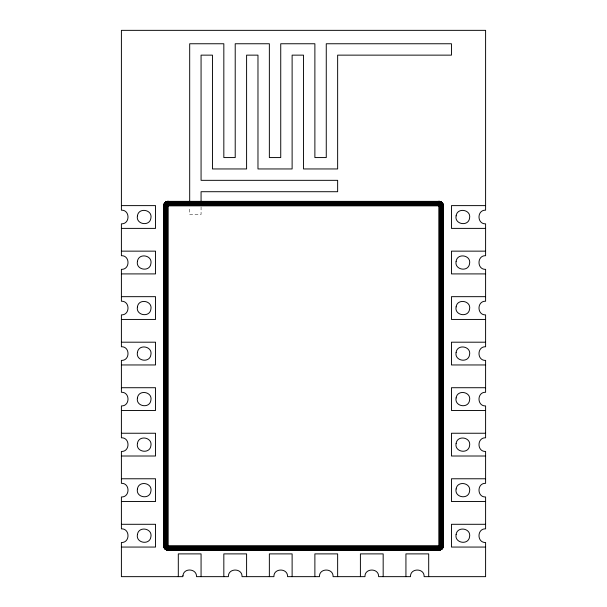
<?xml version="1.0" encoding="UTF-8"?>
<svg xmlns="http://www.w3.org/2000/svg" width="607" height="607" viewBox="0 0 607 607"><rect width="100%" height="100%" fill="white"/><g stroke="black" fill="none" stroke-linecap="round" stroke-linejoin="round"><path stroke-width="0.46" stroke-dasharray="3.04 2.28" d="M201.069 206.888L201.069 214.476L189.688 214.476L189.688 206.888"/><path stroke-width="0.91" d="M440.712 549.798L438.823 550.177L441.752 549.183L442.769 547.969L443.338 545.83L443.307 205.849L442.586 203.353L441.661 203.967L438.823 202.359L168.177 202.359L165.878 203.33L164.687 205.849L164.687 545.693L165.461 547.749L168.177 549.183L438.823 549.183L441.266 548.068L442.313 545.693L442.313 205.849L441.661 203.967C439.68 199.817 443.694 203.664 443.376 205.849L443.376 545.693C443.413 548.129 441.259 550.291 438.823 550.246L168.177 550.246C165.741 550.283 163.579 548.129 163.624 545.693L443.376 545.693C443.383 548.144 441.236 550.2 438.823 550.246L438.823 201.296C441.266 201.251 443.376 203.444 443.376 205.849L438.823 205.849L439.377 201.365L438.823 201.296M442.184 203.626L442.837 205.477L442.852 545.814L441.714 548.5L439.073 549.714L167.927 549.714L164.96 548.121L164.148 545.814L164.231 205.849C163.981 203.762 166.083 201.653 168.177 201.903L439.316 201.85L442.184 203.626L442.04 204.718L438.823 205.849L439.612 201.365L167.388 201.365L164.687 202.92L163.624 205.849L163.693 545.693C163.526 548.121 165.787 550.261 168.177 550.246L168.177 201.296C165.794 201.296 163.526 203.413 163.693 205.849C163.822 203.444 165.734 201.357 168.177 201.296M443.307 205.849L443.322 205.432L441.752 205.849L441.752 545.693L443.338 545.83M163.693 546.482L168.177 545.693C164.315 550.807 169.118 551.983 168.177 545.693L163.624 545.693M441.843 545.784C440.454 545.443 440.545 548.068 438.823 547.969L168.177 547.969L166.849 547.339L165.59 545.769C164.345 546.346 166.728 549.221 168.177 548.622L439.005 548.705L440.712 548.045L441.843 545.784L442.769 545.693M441.752 545.693L440.682 547.491L438.823 548.622M442.564 545.807L441.509 548.303L438.823 549.639M443.307 545.693L442.89 547.415L441.593 549.138M440.94 545.761C439.984 545.549 438.686 546.854 438.952 547.802M165.248 545.693L165.248 205.849L165.65 205.295L164.239 204.984L163.898 545.693L164.778 548.258L166.394 549.563L168.177 549.972L438.823 549.972L441.881 548.66L443.102 545.693L443.102 205.849L442.055 203.079L438.823 201.57L168.177 201.57L165.309 202.7L163.624 205.849L165.65 205.295L168.177 205.849L167.623 201.365M165.901 545.693L165.901 205.849C166.052 204.946 167.486 202.943 168.177 204.293L167.631 205.796L163.936 205.454M439.377 201.365L440.454 201.638L438.823 205.849L441.873 204.331L441.949 203.777L438.823 201.903M442.769 205.849C441.858 204.779 442.905 202.799 443.239 204.878M438.891 546.778L439.369 545.708L441.41 545.769M164.231 205.849L165.65 203.079L168.177 201.903M165.225 205.204L165.248 205.849L441.752 205.849L440.568 203.937L438.823 202.92L167.805 202.852L165.886 203.884L165.225 205.204L168.177 205.849C167.881 200.295 164.398 200.674 168.177 205.849L166.068 205.652M168.04 204.771L167.092 205.75L167.638 205.727M166.584 545.943L166.06 545.761L166.621 545.693L166.568 205.705L166.948 204.802L167.98 204.248L439.756 204.529L440.432 205.697L440.113 546.664L438.922 547.302L168.177 547.248C164.603 546.406 169.141 544.555 168.048 547.802M167.388 550.177L168.177 545.693C161.887 545.814 164.156 549.684 167.896 550.208M168.177 201.365L165.134 202.51L163.678 205.432L164.163 204.43L165.734 204.991L168.177 202.92M440.379 201.57L442.586 203.353L440.917 201.956L439.339 203.8L167.919 203.747M443.102 204.293L442.04 204.718M443.224 205.439L443.102 205.849L442.837 205.477M166.804 550.003L168.177 545.693L164.011 547.453L165.794 549.532M439.908 205.75C438.292 205.485 439.559 204.43 440.379 205.849L441.099 205.849L441.099 545.693M439.005 548.705L439.051 549.434M438.96 205.318L438.823 204.293L439.453 203.337M166.621 201.57L168.177 205.849L164.133 203.838L165.719 202.374L168.177 202.359M168.177 548.622L168.177 547.969M443.14 204.9L438.823 205.849L440.432 202.844L439.809 201.941M164.231 547.969L168.177 545.693L165.848 549.449M167.691 547.233L168.109 546.778M164.163 204.43L164.626 203.497L165.65 203.079L168.177 205.849L164.406 203.353M441.281 202.374L441.881 203.224L438.823 205.849L441.281 202.374L440.174 202.351M439.02 205.333L439.339 204.885M168.177 545.693L165.005 548.774L164.573 548.417L168.177 545.693L165.248 549.183M167.502 547.157L167.98 546.763M164.368 203.952L163.761 204.885L164.239 204.984M439.218 204.286L441.866 202.51L442.989 204.377M439.218 204.832L439.589 204.422M439.081 205.363L439.453 204.961M441.661 203.967L438.823 205.849L441.114 203.33M164.231 545.693L165.825 548.614L167.942 549.434L167.987 548.705M439.073 549.714L439.104 550.208M439.612 550.177L438.823 545.693L439.908 545.723M438.823 203.573L440.052 202.67L438.823 201.57L440.28 202.093M166.576 201.729L164.687 202.92M441.881 203.224L442.313 202.92M439.407 204.347L440.857 203.618L441.828 205.568M439.142 205.401L440.583 204.68L442.154 205.12M167.631 545.776C166.728 545.124 167.229 547.15 167.828 546.118M167.532 547.711L166.584 548.258M167.168 546.953L167.843 546.732M164.96 204.718L163.898 205.849L164.019 204.938L165.339 203.967M166.637 201.881L167.653 201.623M439.195 205.447L440.72 204.908L440.932 205.652M166.917 548.432L168.018 548.273M167.175 546.118L165.59 545.769L166.318 547.491L167.289 547.613M167.6 546.619L166.485 546.968M164.641 204.605L166.212 204.164L168.177 205.849L165.62 202.245M167.684 201.85L168.177 201.57L167.631 201.463M164.747 202.905L165.65 203.079M439.24 202.465L439.734 202.214M438.823 202.359L439.286 202.131M440.857 203.618L440.25 203.193L439.339 203.8L440.72 204.908M441.873 204.331L442.427 204.051M442.852 545.814L443.239 545.83M167.904 550.101L167.927 549.714M167.737 546.027L166.69 546.323M165.134 202.51L165.719 202.374M441.752 549.183L438.823 545.693L443.307 546.482M439.908 204.658L440.978 204.422M440.045 204.119L441.114 203.884M166.318 547.491L166.849 547.339M165.332 204.847L166.417 204.68L167.858 205.401M165.051 203.777L166.143 203.618L167.593 204.347M440.25 204.286L441.342 204.18M439.734 205.249L440.265 205.128M438.823 202.92L440.25 203.193M166.113 547.248L166.659 547.165M166.553 547.711L165.461 547.749M166.887 546.664C166.143 547.332 163.435 545.556 165.157 545.784M165.476 204.506L167.092 204.658M166.113 205.394L166.652 205.31M166.568 205.705L167.115 205.614M164.823 202.973L167.782 204.286M165.461 202.867L166.015 202.791M166.546 201.638L167.1 201.562M439.339 205.667L439.885 205.614M165.734 548.068L166.28 548.045M167.646 545.845L166.561 545.746M166.181 205.143L167.76 205.492M166.599 205.5L167.684 205.606M165.848 202.563L168.177 203.573M168.177 205.06L438.823 205.06M121.4 205.621L155.544 205.621L155.544 228.384L121.4 228.384M485.6 205.621L451.456 205.621L451.456 228.384L485.6 228.384M121.4 251.146L155.544 251.146L155.544 273.909L121.4 273.909M485.6 251.146L451.456 251.146L451.456 273.909L485.6 273.909M121.4 296.671L155.544 296.671L155.544 319.434L121.4 319.434M485.6 296.671L451.456 296.671L451.456 319.434L485.6 319.434M121.4 342.196L155.544 342.196L155.544 364.959L121.4 364.959M485.6 342.196L451.456 342.196L451.456 364.959L485.6 364.959M121.4 387.721L155.544 387.721L155.544 410.484L121.4 410.484M485.6 387.721L451.456 387.721L451.456 410.484L485.6 410.484M121.4 433.246L155.544 433.246L155.544 456.009L121.4 456.009M485.6 433.246L451.456 433.246L451.456 456.009L485.6 456.009M121.4 478.771L155.544 478.771L155.544 501.534L121.4 501.534M485.6 478.771L451.456 478.771L451.456 501.534L485.6 501.534M121.4 524.296L155.544 524.296L155.544 547.059L121.4 547.059M485.6 524.296L451.456 524.296L451.456 547.059L485.6 547.059M168.177 546.482L438.823 546.482M166.037 548.349L165.483 548.303L165.65 548.834M166.28 204.908L167.805 205.447M165.332 203.413L166.432 203.937M438.823 201.365L439.369 201.463M165.225 547.4L165.764 547.514M165.392 546.869L165.939 546.983M165.688 546.399L166.227 546.52M166.212 203.064L167.661 203.8M443.171 546.93L438.823 545.693L439.096 550.101M440.834 202.101L439.9 201.562L440.363 201.881M165.559 547.203L164.194 546.308M165.62 546.088L166.143 546.27M167.198 205.363L167.722 205.545M166.561 202.844L167.547 203.337M167.191 201.941L167.714 202.131M167.395 548.159L166.811 547.893M440.189 550.003L438.823 545.693L442.981 547.453M440.963 201.865L439.923 201.463L440.416 201.729M165.187 547.954L164.254 547.355M166.75 204.286L167.244 204.529M440.667 549.707L438.823 545.693L442.769 547.969M164.649 548.356L165.407 549.138M441.198 549.532L438.823 545.693L442.427 548.417M164.899 546.626L163.662 545.83L164.345 547.901M438.823 545.693L442.071 548.842M164.08 546.861L164.467 547.264M167.411 204.43L168.04 205.318L167.911 204.794M167.547 204.961L167.919 205.363M164.3 546.793L163.693 545.693M167.661 204.885L167.98 205.341M441.949 203.777L442.359 204.605M441.797 202.579L442.055 203.079M165.825 548.614L166.052 549.123M440.599 202.548L441.35 203.079L441.152 202.556M442.177 202.973L442.374 203.497M442.776 203.876L442.837 204.43M439.612 205.849L439.612 545.693M428.694 576.65L428.694 553.888L405.931 553.888L405.931 576.65M383.169 576.65L383.169 553.888L360.406 553.888L360.406 576.65M337.644 576.65L337.644 553.888L314.881 553.888L314.881 576.65M292.119 576.65L292.119 553.888L269.356 553.888L269.356 576.65M246.594 576.65L246.594 553.888L223.831 553.888L223.831 576.65M201.069 202.146L201.069 191.713L337.644 191.713L337.644 180.332L201.069 180.332L201.069 55.138L212.45 55.138L212.45 168.951L246.594 168.951L246.594 55.138L257.975 55.138L257.975 168.951L292.119 168.951L292.119 55.138L303.5 55.138L303.5 168.951L337.644 168.951L337.644 55.138L451.456 55.138L451.456 43.757L326.262 43.757L326.262 157.57L314.881 157.57L314.881 43.757L280.738 43.757L280.738 157.57L269.356 157.57L269.356 43.757L235.213 43.757L235.213 157.57L223.831 157.57L223.831 43.757L189.688 43.757L189.688 202.146M201.069 576.65L201.069 553.888L178.306 553.888L178.306 576.65M167.388 205.849L167.388 545.693M137.44 215.819C135.536 224.408 149.739 226.912 150.885 218.186C152.789 209.597 138.586 207.093 137.44 215.819M137.44 261.344C135.536 269.933 149.739 272.437 150.885 263.711C152.789 255.122 138.586 252.618 137.44 261.344M137.44 306.869C135.536 315.458 149.739 317.962 150.885 309.236C152.789 300.647 138.586 298.143 137.44 306.869M137.44 352.394C135.536 360.983 149.739 363.487 150.885 354.761C152.789 346.172 138.586 343.668 137.44 352.394M137.44 397.919C135.536 406.508 149.739 409.012 150.885 400.286C152.789 391.697 138.586 389.193 137.44 397.919M137.44 443.444C135.536 452.033 149.739 454.537 150.885 445.811C152.789 437.222 138.586 434.718 137.44 443.444M137.44 488.969C135.536 497.558 149.739 500.062 150.885 491.336C152.789 482.747 138.586 480.243 137.44 488.969M137.44 534.494C135.536 543.083 149.739 545.587 150.885 536.861C152.789 528.272 138.586 525.768 137.44 534.494M182.965 575.466L182.859 576.65L121.4 576.65L121.4 542.506C130.194 542.886 130.194 528.469 121.4 528.849L121.4 496.981C130.194 497.361 130.194 482.944 121.4 483.324L121.4 451.456C130.194 451.836 130.194 437.419 121.4 437.799L121.4 405.931C130.194 406.311 130.194 391.894 121.4 392.274L121.4 360.406C130.194 360.786 130.194 346.369 121.4 346.749L121.4 314.881C130.194 315.261 130.194 300.844 121.4 301.224L121.4 269.356C130.194 269.736 130.194 255.319 121.4 255.699L121.4 223.831C130.194 224.211 130.194 209.794 121.4 210.174L121.4 30.35L485.6 30.35L485.6 210.174C476.806 209.794 476.806 224.211 485.6 223.831L485.6 255.699C476.806 255.319 476.806 269.736 485.6 269.356L485.6 301.224C476.806 300.844 476.806 315.261 485.6 314.881L485.6 346.749C476.806 346.369 476.806 360.786 485.6 360.406L485.6 392.274C476.806 391.894 476.806 406.311 485.6 405.931L485.6 437.799C476.806 437.419 476.806 451.836 485.6 451.456L485.6 483.324C476.806 482.944 476.806 497.361 485.6 496.981L485.6 528.849C476.806 528.469 476.806 542.886 485.6 542.506L485.6 576.65L424.141 576.65C424.521 567.856 410.097 567.856 410.484 576.65L378.616 576.65C378.996 567.856 364.572 567.856 364.959 576.65L333.091 576.65C333.478 567.856 319.047 567.856 319.434 576.65L287.566 576.65C287.953 567.856 273.522 567.856 273.909 576.65L242.041 576.65C242.428 567.856 227.997 567.856 228.384 576.65L196.516 576.65C196.911 568.6 183.967 567.462 182.965 575.466M456.115 215.819C454.211 224.408 468.414 226.912 469.56 218.186C471.464 209.597 457.261 207.093 456.115 215.819M456.115 261.344C454.211 269.933 468.414 272.437 469.56 263.711C471.464 255.122 457.261 252.618 456.115 261.344M456.115 306.869C454.211 315.458 468.414 317.962 469.56 309.236C471.464 300.647 457.261 298.143 456.115 306.869M456.115 352.394C454.211 360.983 468.414 363.487 469.56 354.761C471.464 346.172 457.261 343.668 456.115 352.394M456.115 397.919C454.211 406.508 468.414 409.012 469.56 400.286C471.464 391.697 457.261 389.193 456.115 397.919M456.115 443.444C454.211 452.033 468.414 454.537 469.56 445.811C471.464 437.222 457.261 434.718 456.115 443.444M456.115 488.969C454.211 497.558 468.414 500.062 469.56 491.336C471.464 482.747 457.261 480.243 456.115 488.969M456.115 534.494C454.211 543.083 468.414 545.587 469.56 536.861C471.464 528.272 457.261 525.768 456.115 534.494"/></g></svg>
